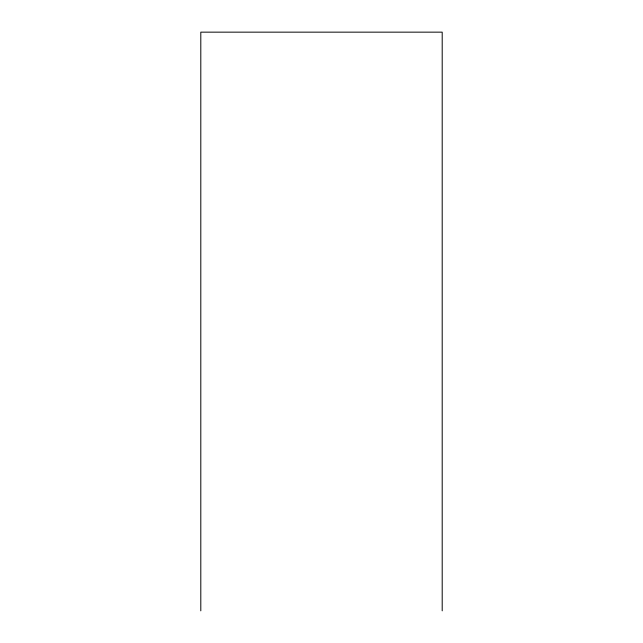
<?xml version="1.0" encoding="UTF-8"?>
<svg xmlns="http://www.w3.org/2000/svg" width="643" height="643" viewBox="0 0 643 643"><rect width="100%" height="100%" fill="white"/><g stroke="black" fill="none" stroke-linecap="round" stroke-linejoin="round"><path stroke-width="0.96" d="M442.199 610.85L442.199 32.15L200.801 32.15L200.801 610.85"/></g></svg>
